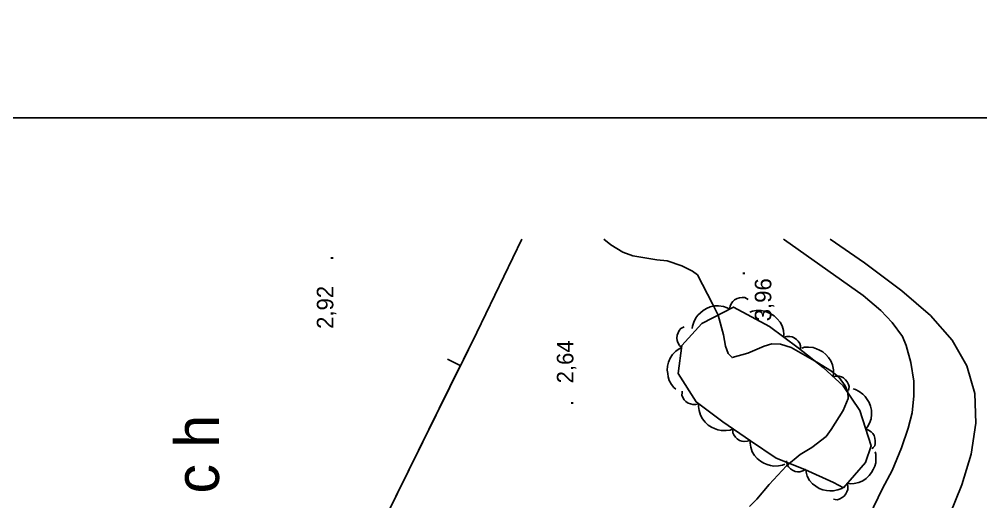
# Model space of a CAD drawing. Extents: x 730854 to 731444, y 4378581 to 4379608.
# Drawn here: x 731062.4 to 731149.6, y 4379376.2 to 4379420 of the extents above; entities that cross this region are included whole.
import ezdxf

# ---------------------------------------------------------------- set-up
doc = ezdxf.new("R2010")
doc.units = 0
doc.layers.get('0').update_dxf_attribs({"linetype": 'CONTINUOUS'})
for name, color, linetype in [('1', 7, 'CONTINUOUS'), ('11', 7, 'CONTINUOUS'), ('44', 7, 'CONTINUOUS'), ('48', 7, 'CONTINUOUS'), ('50', 7, 'CONTINUOUS'), ('53', 7, 'CONTINUOUS'), ('PATTERN_CLASS', 7, 'CONTINUOUS')]:
    doc.layers.add(name, color=color, linetype=linetype)

msp = doc.modelspace()

# ---------------------------------------------------------------- linework, layer by layer
at = {"layer": '1', "color": 0, "linetype": 'CONTINUOUS'}
for p, q in [((731102.41, 4379388.54), (731101.25, 4379389.11)), ((731095.79, 4379375.07), (731102.42, 4379388.53))]:
    msp.add_line(p, q, dxfattribs=at)
msp.add_lwpolyline([(731102.43, 4379388.53), (731103.91, 4379391.54), (731108, 4379400)], dxfattribs=at)
at = {"layer": '11', "color": 0, "linetype": 'CONTINUOUS'}
msp.add_lwpolyline([(731138.65, 4379360.78), (731139.63, 4379362.01), (731141.32, 4379364.67), (731142.91, 4379367.41), (731144.31, 4379370.01), (731145.6, 4379372.51), (731146.81, 4379375.04), (731147.91, 4379377.73), (731148.76, 4379380.52), (731149.19, 4379383.32), (731149.08, 4379386.02), (731148.35, 4379388.53), (731147.02, 4379390.86), (731145.08, 4379393.07), (731142.47, 4379395.33), (731139.08, 4379397.85), (731135.97, 4379400)], dxfattribs=at)
at = {"layer": '44', "color": 0, "linetype": 'CONTINUOUS'}
for points in [[(731128.65, 4379375.76), (731129.33, 4379376.42), (731130.44, 4379377.77), (731132.02, 4379379.44), (731133.25, 4379380.48), (731134.3, 4379381.12), (731135.59, 4379382.1), (731136.07, 4379382.75), (731137.14, 4379384.46), (731137.59, 4379385.57), (731137.57, 4379386.13), (731137.32, 4379386.71), (731136.77, 4379387.46), (731136.09, 4379388.02), (731134.77, 4379388.85), (731132.44, 4379390.17), (731131.47, 4379390.48), (731130.69, 4379390.5), (731129.97, 4379390.29), (731128.49, 4379389.66), (731127.07, 4379389.26), (731126.73, 4379389.65), (731126.48, 4379390.29), (731126.29, 4379391.34), (731125.8, 4379393.1), (731125.3, 4379394.14), (731123.92, 4379396.76), (731123.48, 4379397.1), (731122.5, 4379397.59), (731121.19, 4379398.03), (731120.24, 4379398.12), (731118.06, 4379398.48), (731117.17, 4379398.84), (731116.07, 4379399.5), (731115.44, 4379400)], [(731131.73, 4379400), (731131.82, 4379399.94), (731138.95, 4379394.89), (731140.57, 4379393.54), (731141.59, 4379392.44), (731142.53, 4379391.17), (731142.86, 4379390.36), (731143.28, 4379388.81), (731143.55, 4379387.14), (731143.56, 4379385.8), (731143.39, 4379384.25), (731143.05, 4379382.86), (731142.44, 4379381.08), (731141.58, 4379379.03), (731140.71, 4379377.4), (731139.5, 4379374.88)]]:
    msp.add_lwpolyline(points, dxfattribs=at)
at = {"layer": '53', "color": 0, "linetype": 'CONTINUOUS'}
for points in [[(731123.46, 4379391.9), (731123.47, 4379392.13), (731123.6, 4379392.48), (731123.77, 4379392.86), (731123.97, 4379393.11), (731124.2, 4379393.34), (731124.44, 4379393.55), (731124.74, 4379393.73), (731125.09, 4379393.87), (731125.47, 4379393.96), (731125.85, 4379393.97), (731126.28, 4379393.9), (731126.63, 4379393.78), (731126.84, 4379393.65), (731126.91, 4379393.92), (731127.01, 4379394.19), (731127.15, 4379394.36), (731127.3, 4379394.5), (731127.53, 4379394.62), (731127.75, 4379394.69), (731128, 4379394.73), (731128.22, 4379394.72), (731128.39, 4379394.62), (731128.53, 4379394.54)], [(731128.69, 4379393.4), (731128.91, 4379393.49), (731129.27, 4379393.53), (731129.69, 4379393.54), (731130, 4379393.47), (731130.31, 4379393.36), (731130.6, 4379393.23), (731130.89, 4379393.04), (731131.17, 4379392.79), (731131.42, 4379392.49), (731131.6, 4379392.14), (731131.72, 4379391.73), (731131.76, 4379391.36), (731131.74, 4379391.11), (731132.01, 4379391.17), (731132.3, 4379391.19), (731132.51, 4379391.14), (731132.7, 4379391.07), (731132.91, 4379390.91), (731133.06, 4379390.75), (731133.21, 4379390.54), (731133.29, 4379390.34), (731133.28, 4379390.14), (731133.28, 4379389.98)], [(731121.98, 4379386.39), (731121.79, 4379386.54), (731121.58, 4379386.84), (731121.37, 4379387.2), (731121.28, 4379387.51), (731121.23, 4379387.82), (731121.19, 4379388.14), (731121.22, 4379388.49), (731121.31, 4379388.85), (731121.45, 4379389.22), (731121.66, 4379389.54), (731121.97, 4379389.85), (731122.27, 4379390.07), (731122.5, 4379390.17), (731122.31, 4379390.37), (731122.15, 4379390.62), (731122.1, 4379390.83), (731122.07, 4379391.03), (731122.1, 4379391.29), (731122.17, 4379391.5), (731122.28, 4379391.73), (731122.42, 4379391.9), (731122.6, 4379391.99), (731122.74, 4379392.06)], [(731133.41, 4379390.13), (731133.63, 4379390.2), (731134, 4379390.2), (731134.42, 4379390.17), (731134.72, 4379390.07), (731135.01, 4379389.93), (731135.29, 4379389.78), (731135.56, 4379389.56), (731135.81, 4379389.28), (731136.03, 4379388.96), (731136.17, 4379388.6), (731136.26, 4379388.17), (731136.26, 4379387.8), (731136.21, 4379387.56), (731136.49, 4379387.59), (731136.78, 4379387.58), (731136.98, 4379387.51), (731137.17, 4379387.42), (731137.36, 4379387.24), (731137.5, 4379387.07), (731137.62, 4379386.84), (731137.69, 4379386.64), (731137.65, 4379386.44), (731137.63, 4379386.28)], [(731138.04, 4379386.43), (731138.27, 4379386.38), (731138.59, 4379386.2), (731138.94, 4379385.96), (731139.15, 4379385.73), (731139.33, 4379385.46), (731139.5, 4379385.19), (731139.62, 4379384.86), (731139.7, 4379384.5), (731139.73, 4379384.11), (731139.67, 4379383.72), (731139.53, 4379383.31), (731139.35, 4379382.99), (731139.19, 4379382.8), (731139.45, 4379382.69), (731139.69, 4379382.54), (731139.83, 4379382.37), (731139.95, 4379382.2), (731140.03, 4379381.95), (731140.06, 4379381.73), (731140.05, 4379381.48), (731140.01, 4379381.27), (731139.88, 4379381.11), (731139.78, 4379380.98)], [(731127.11, 4379382.78), (731126.89, 4379382.69), (731126.52, 4379382.66), (731126.1, 4379382.65), (731125.79, 4379382.72), (731125.49, 4379382.83), (731125.2, 4379382.95), (731124.9, 4379383.15), (731124.63, 4379383.4), (731124.38, 4379383.7), (731124.2, 4379384.05), (731124.08, 4379384.47), (731124.04, 4379384.83), (731124.06, 4379385.08), (731123.79, 4379385.02), (731123.5, 4379385), (731123.3, 4379385.06), (731123.1, 4379385.13), (731122.89, 4379385.28), (731122.74, 4379385.45), (731122.6, 4379385.66), (731122.51, 4379385.86), (731122.53, 4379386.06), (731122.53, 4379386.22)], [(731131.86, 4379379.61), (731131.65, 4379379.51), (731131.29, 4379379.45), (731130.87, 4379379.42), (731130.56, 4379379.48), (731130.25, 4379379.58), (731129.95, 4379379.68), (731129.65, 4379379.86), (731129.36, 4379380.1), (731129.1, 4379380.39), (731128.9, 4379380.73), (731128.76, 4379381.14), (731128.71, 4379381.51), (731128.72, 4379381.75), (731128.45, 4379381.68), (731128.16, 4379381.65), (731127.95, 4379381.69), (731127.75, 4379381.75), (731127.54, 4379381.9), (731127.38, 4379382.06), (731127.22, 4379382.26), (731127.13, 4379382.45), (731127.13, 4379382.66), (731127.13, 4379382.82)], [(731140.04, 4379380.73), (731140.11, 4379380.51), (731140.12, 4379380.14), (731140.1, 4379379.72), (731140.01, 4379379.42), (731139.87, 4379379.13), (731139.73, 4379378.84), (731139.51, 4379378.56), (731139.24, 4379378.31), (731138.92, 4379378.08), (731138.56, 4379377.93), (731138.13, 4379377.84), (731137.77, 4379377.83), (731137.52, 4379377.87), (731137.56, 4379377.59), (731137.56, 4379377.3), (731137.49, 4379377.1), (731137.4, 4379376.91), (731137.23, 4379376.71), (731137.06, 4379376.58), (731136.84, 4379376.45), (731136.63, 4379376.38), (731136.43, 4379376.41), (731136.27, 4379376.42)], [(731137.2, 4379377.51), (731137.01, 4379377.38), (731136.66, 4379377.26), (731136.25, 4379377.17), (731135.94, 4379377.17), (731135.62, 4379377.22), (731135.3, 4379377.27), (731134.98, 4379377.4), (731134.66, 4379377.59), (731134.35, 4379377.83), (731134.1, 4379378.13), (731133.89, 4379378.52), (731133.78, 4379378.87), (731133.75, 4379379.11), (731133.5, 4379378.99), (731133.22, 4379378.91), (731133, 4379378.92), (731132.79, 4379378.95), (731132.56, 4379379.06), (731132.38, 4379379.19), (731132.19, 4379379.36), (731132.06, 4379379.54), (731132.03, 4379379.74), (731132.01, 4379379.9)]]:
    msp.add_lwpolyline(points, dxfattribs=at)
at = {"layer": 'PATTERN_CLASS', "color": 0, "linetype": 'CONTINUOUS'}
for points in [[(731108, 4379400), (731103.91, 4379391.54), (731091.68, 4379366.75), (731082.48, 4379348.17)], [(731137.18, 4379377.46), (731136.27, 4379377.94), (731133.68, 4379379.13), (731131.06, 4379380.15), (731128.73, 4379381.73), (731126.23, 4379383.44), (731123.82, 4379385.25), (731122.17, 4379387.83), (731122.51, 4379390.35), (731124.34, 4379392.36), (731127.2, 4379393.85), (731130.46, 4379392.08), (731133.06, 4379390.14), (731135.33, 4379388.38), (731137.16, 4379386.71), (731138.67, 4379384.46), (731139.69, 4379381.27), (731139.18, 4379379.75), (731137.18, 4379377.46)]]:
    msp.add_lwpolyline(points, dxfattribs=at)

# ---------------------------------------------------------------- texts
at = {"layer": '48', "color": 0, "linetype": 'CONTINUOUS'}
for s, p in [('.', (731090.91, 4379398.03)), ('.', (731128.25, 4379396.62)), (' 3,96', (731130.63, 4379392)), (' 2,92', (731090.91, 4379391.31)), (' 2,64', (731112.68, 4379386.37)), ('.', (731112.68, 4379384.87))]:
    msp.add_text(s, height=1.5, rotation=90, dxfattribs=at).set_placement(p)
at = {"layer": '50', "color": 0, "linetype": 'CONTINUOUS'}
msp.add_text('A l  b u i  x e c h', height=4, rotation=90, dxfattribs=at).set_placement((731080.54, 4379346.02))

# ---------------------------------------------------------------- meshes
at = {"color": 0, "linetype": 'CONTINUOUS'}
mesh = msp.add_polyface(dxfattribs=at)
corners = [(730854.5, 4378581), (730854.5, 4378581), (730854.5, 4378771.962), (731162.5, 4378581), (730854.5, 4378946.493), (731444, 4378581), (730854.5, 4379607.5), (731444, 4379242.007), (731444, 4379607.5)]
mesh.append_faces([[corners[k] for k in face] for face in [(0, 1, 3, 2), (2, 3, 5, 4), (4, 5, 7, 6), (6, 7, 8, 8)]], dxfattribs={"vtx0": -1, "vtx2": -1, "color": 0})
mesh = msp.add_polyface(dxfattribs=at)
corners = [(730864.5, 4378591), (730864.5, 4378591), (730864.5, 4378775.762), (731162.5, 4378591), (730864.5, 4378944.093), (731434, 4378591), (730864.5, 4379411), (731434, 4379057.907), (731162.5, 4379411), (731434, 4379242.668), (731434, 4379411)]
mesh.append_faces([[corners[k] for k in face] for face in [(0, 1, 3, 2), (2, 3, 5, 4), (4, 5, 7, 6), (6, 7, 9, 8), (8, 9, 10, 10)]], dxfattribs={"vtx0": -1, "vtx2": -1, "color": 0})

doc.saveas('drawing.dxf')
